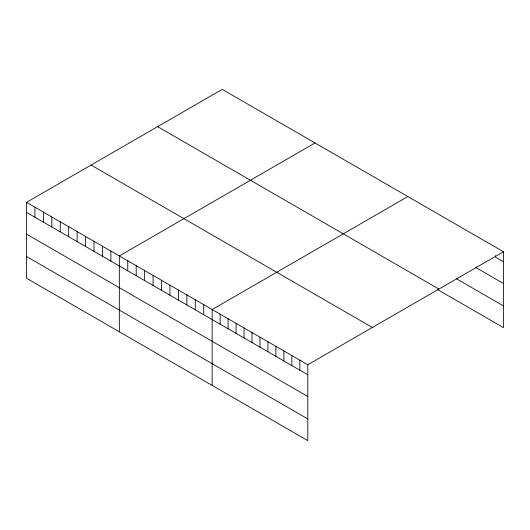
<?xml version="1.0" encoding="UTF-8"?>
<svg xmlns="http://www.w3.org/2000/svg" width="530" height="530" viewBox="0 0 530 530"><rect width="100%" height="100%" fill="white"/><g stroke="black" fill="none" stroke-linecap="round" stroke-linejoin="round"><path stroke-width="0.79" d="M26.5 202.354L307.791 364.759L307.791 440.635L26.5 278.23L26.5 202.354L222.209 89.365L503.5 251.77L503.5 327.646L437.747 289.685M315.032 142.961L119.329 255.95L119.329 331.826M407.861 196.55L212.152 309.54L212.152 385.416M307.791 364.759L503.5 251.77M503.5 261.787L495.53 257.183L495.53 255.639M475.602 267.411L503.5 283.517M456.343 278.687L503.5 305.909M157.622 126.65L438.919 289.055M91.08 165.069L372.378 327.474M26.5 212.371L307.791 374.776M26.5 234.108L307.791 396.506M26.5 256.5L307.791 418.899M299.821 360.161L299.821 370.172M291.851 355.557L291.851 365.574M283.881 350.953L283.881 360.97M275.911 346.355L275.911 356.372M267.941 341.751L267.941 351.768M259.972 337.153L259.972 347.163M252.002 332.548L252.002 342.566M244.032 327.951L244.032 337.961M236.062 323.346L236.062 333.363M228.092 318.749L228.092 328.759M220.122 314.144L220.122 324.161M203.712 304.671L203.712 314.688M195.278 299.801L195.278 309.811M186.838 294.925L186.838 304.942M178.398 290.056L178.398 300.066M169.958 285.18L169.958 295.197M161.518 280.31L161.518 290.327M153.084 275.441L153.084 285.451M144.644 270.565L144.644 280.582M136.203 265.696L136.203 275.706M127.763 260.82L127.763 270.837M110.889 251.081L110.889 261.091M102.449 246.205L102.449 256.222M94.009 241.335L94.009 251.346M85.569 236.459L85.569 246.477M77.135 231.59L77.135 241.607M68.695 226.714L68.695 236.731M60.254 221.845L60.254 231.862M51.814 216.975L51.814 226.986M43.38 212.099L43.38 222.116M34.94 207.23L34.94 217.247"/></g></svg>
